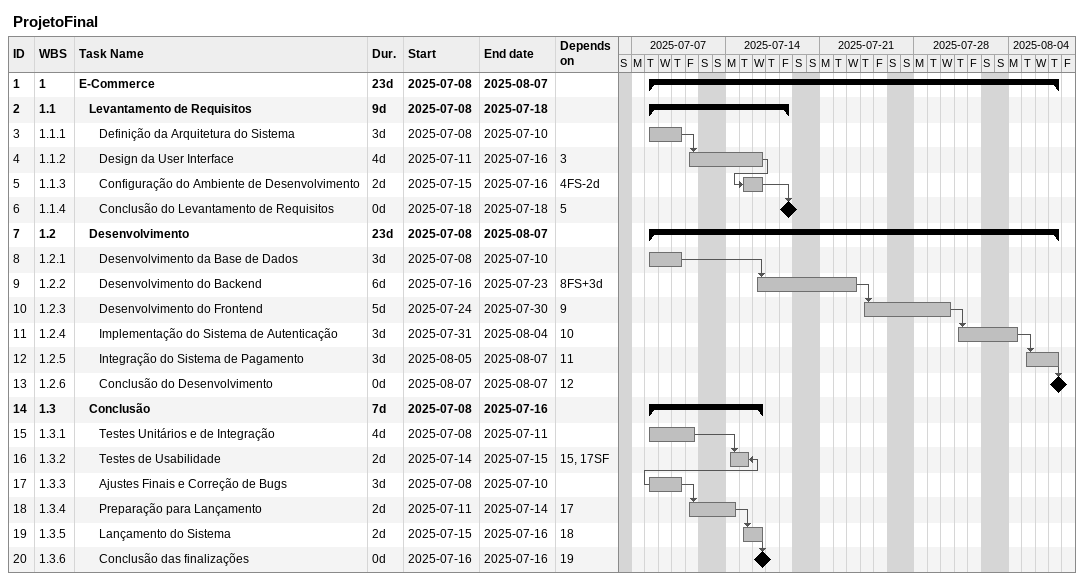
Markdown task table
ProjetoFinal

| ID | WBS | Task | Duration | Start | Finish | Predecessors |
|---|---|---|---|---|---|---|
| 1 | 1 | **E-Commerce** | 23d | 2025-07-08 | 2025-08-07 |  |
| 2 | 1.1 | **Levantamento de Requisitos** | 9d | 2025-07-08 | 2025-07-18 |  |
| 3 | 1.1.1 | Definição da Arquitetura do Sistema | 3d | 2025-07-08 | 2025-07-10 |  |
| 4 | 1.1.2 | Design da User Interface | 4d | 2025-07-11 | 2025-07-16 | 3 |
| 5 | 1.1.3 | Configuração do Ambiente de Desenvolvimento | 2d | 2025-07-15 | 2025-07-16 | 4FS-2d |
| 6 | 1.1.4 | Conclusão do Levantamento de Requisitos | 0d | 2025-07-18 | 2025-07-18 | 5 |
| 7 | 1.2 | **Desenvolvimento** | 23d | 2025-07-08 | 2025-08-07 |  |
| 8 | 1.2.1 | Desenvolvimento da Base de Dados | 3d | 2025-07-08 | 2025-07-10 |  |
| 9 | 1.2.2 | Desenvolvimento do Backend | 6d | 2025-07-16 | 2025-07-23 | 8FS+3d |
| 10 | 1.2.3 | Desenvolvimento do Frontend | 5d | 2025-07-24 | 2025-07-30 | 9 |
| 11 | 1.2.4 | Implementação do Sistema de Autenticação | 3d | 2025-07-31 | 2025-08-04 | 10 |
| 12 | 1.2.5 | Integração do Sistema de Pagamento | 3d | 2025-08-05 | 2025-08-07 | 11 |
| 13 | 1.2.6 | Conclusão do Desenvolvimento | 0d | 2025-08-07 | 2025-08-07 | 12 |
| 14 | 1.3 | **Conclusão** | 7d | 2025-07-08 | 2025-07-16 |  |
| 15 | 1.3.1 | Testes Unitários e de Integração | 4d | 2025-07-08 | 2025-07-11 |  |
| 16 | 1.3.2 | Testes de Usabilidade | 2d | 2025-07-14 | 2025-07-15 | 15, 17SF |
| 17 | 1.3.3 | Ajustes Finais e Correção de Bugs | 3d | 2025-07-08 | 2025-07-10 |  |
| 18 | 1.3.4 | Preparação para Lançamento | 2d | 2025-07-11 | 2025-07-14 | 17 |
| 19 | 1.3.5 | Lançamento do Sistema | 2d | 2025-07-15 | 2025-07-16 | 18 |
| 20 | 1.3.6 | Conclusão das finalizações | 0d | 2025-07-16 | 2025-07-16 | 19 |
